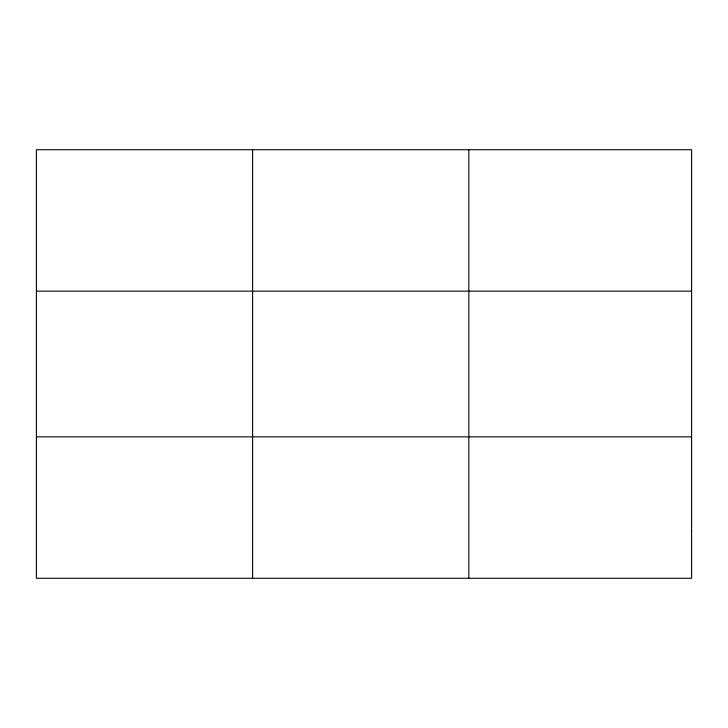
<?xml version="1.0" encoding="UTF-8"?>
<svg xmlns="http://www.w3.org/2000/svg" width="728" height="728" viewBox="0 0 728 728"><rect width="100%" height="100%" fill="white"/><g stroke="black" fill="none" stroke-linecap="round" stroke-linejoin="round"><path stroke-width="1.09" d="M252.616 149.731L252.616 578.269M468.832 149.731L468.832 578.269M36.4 291.145L691.6 291.145M36.4 436.855L691.6 436.855M691.6 531.131L691.6 578.269L36.4 578.269L36.4 149.731L691.6 149.731L691.6 531.131"/></g></svg>
